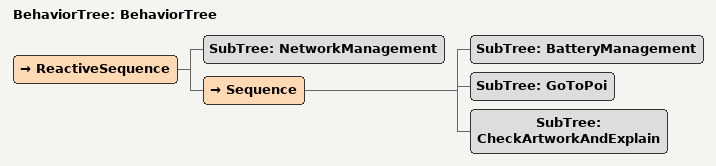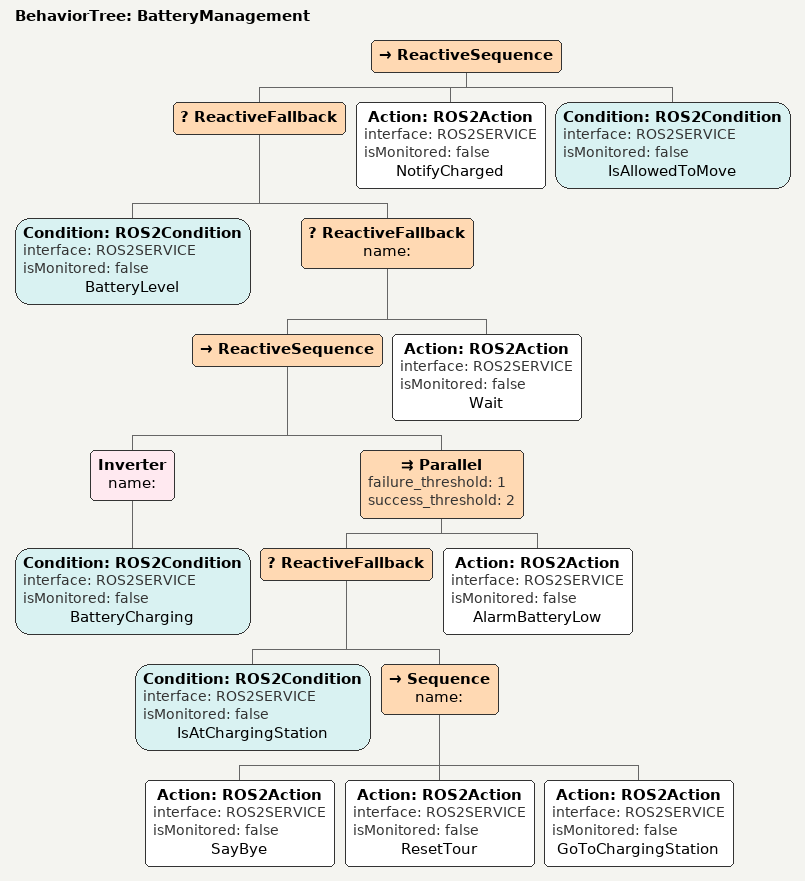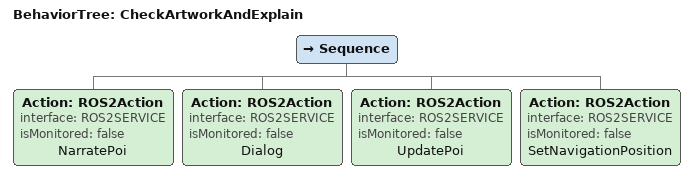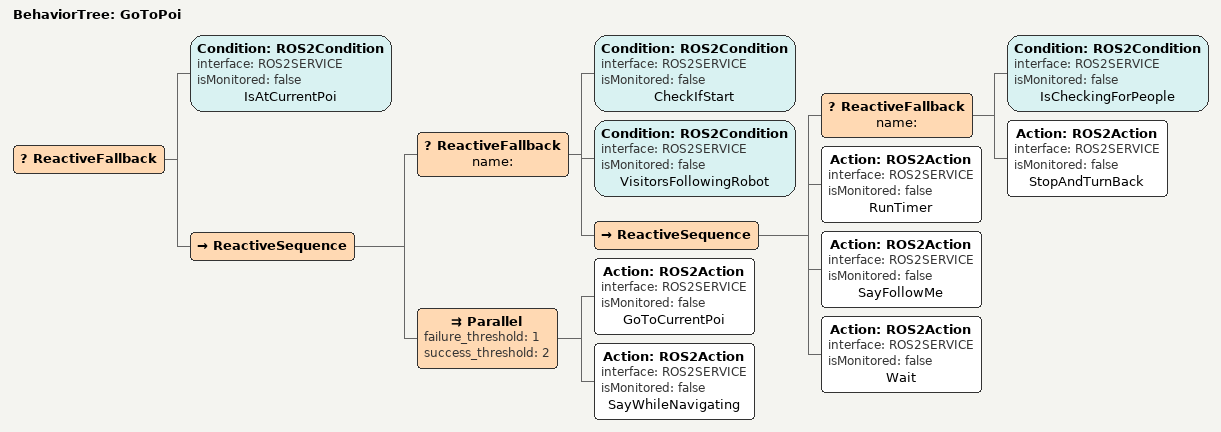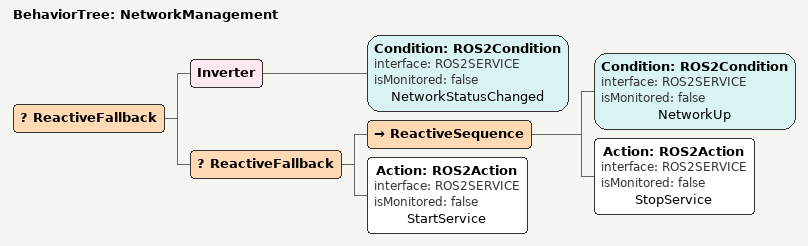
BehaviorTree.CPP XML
<?xml version="1.0"?>
<root main_tree_to_execute="BehaviorTree">
    <BehaviorTree ID="BehaviorTree">
        <ReactiveSequence>
            <SubTree ID="NetworkManagement"/>
            <Sequence>
                <SubTree ID="BatteryManagement"/>
                <SubTree ID="GoToPoi"/>
                <SubTree ID="CheckArtworkAndExplain"/>
            </Sequence>
        </ReactiveSequence>
    </BehaviorTree>
    <BehaviorTree ID="BatteryManagement">
        <ReactiveSequence>
            <ReactiveFallback>
                <Condition ID="ROS2Condition" interface="ROS2SERVICE" isMonitored="false" name="BatteryLevel"/>
                <ReactiveFallback name="">
                    <ReactiveSequence>
                        <Inverter name="">
                            <Condition ID="ROS2Condition" interface="ROS2SERVICE" isMonitored="false" name="BatteryCharging"/>
                        </Inverter>
                        <Parallel failure_threshold="1" success_threshold="2">
                            <ReactiveFallback>
                                <Condition ID="ROS2Condition" interface="ROS2SERVICE" isMonitored="false" name="IsAtChargingStation"/>
                                <Sequence name="">
                                    <Action ID="ROS2Action" interface="ROS2SERVICE" isMonitored="false" name="SayBye"/>
                                    <Action ID="ROS2Action" interface="ROS2SERVICE" isMonitored="false" name="ResetTour"/>
                                    <Action ID="ROS2Action" interface="ROS2SERVICE" isMonitored="false" name="GoToChargingStation"/>
                                </Sequence>
                            </ReactiveFallback>
                            <Action ID="ROS2Action" interface="ROS2SERVICE" isMonitored="false" name="AlarmBatteryLow"/>
                        </Parallel>
                    </ReactiveSequence>
                    <Action ID="ROS2Action" interface="ROS2SERVICE" isMonitored="false" name="Wait"/>
                </ReactiveFallback>
            </ReactiveFallback>
            <Action ID="ROS2Action" interface="ROS2SERVICE" isMonitored="false" name="NotifyCharged"/>
            <Condition ID="ROS2Condition" interface="ROS2SERVICE" isMonitored="false" name="IsAllowedToMove"/>
        </ReactiveSequence>
    </BehaviorTree>
    <BehaviorTree ID="CheckArtworkAndExplain">
        <Sequence>
            <Action ID="ROS2Action" interface="ROS2SERVICE" isMonitored="false" name="NarratePoi"/>
            <Action ID="ROS2Action" interface="ROS2SERVICE" isMonitored="false" name="Dialog"/>
            <Action ID="ROS2Action" interface="ROS2SERVICE" isMonitored="false" name="UpdatePoi"/>
            <Action ID="ROS2Action" interface="ROS2SERVICE" isMonitored="false" name="SetNavigationPosition"/>
        </Sequence>
    </BehaviorTree>
    <BehaviorTree ID="GoToPoi">
        <ReactiveFallback>
            <Condition ID="ROS2Condition" interface="ROS2SERVICE" isMonitored="false" name="IsAtCurrentPoi"/>
            <ReactiveSequence>
                <ReactiveFallback name="">
                    <Condition ID="ROS2Condition" interface="ROS2SERVICE" isMonitored="false" name="CheckIfStart"/>
                    <Condition ID="ROS2Condition" interface="ROS2SERVICE" isMonitored="false" name="VisitorsFollowingRobot"/>
                    <ReactiveSequence>
                        <ReactiveFallback name="">
                            <Condition ID="ROS2Condition" interface="ROS2SERVICE" isMonitored="false" name="IsCheckingForPeople"/>
                            <Action ID="ROS2Action" interface="ROS2SERVICE" isMonitored="false" name="StopAndTurnBack"/>
                        </ReactiveFallback>
                        <Action ID="ROS2Action" interface="ROS2SERVICE" isMonitored="false" name="RunTimer"/>
                        <Action ID="ROS2Action" interface="ROS2SERVICE" isMonitored="false" name="SayFollowMe"/>
                        <Action ID="ROS2Action" interface="ROS2SERVICE" isMonitored="false" name="Wait"/>
                    </ReactiveSequence>
                </ReactiveFallback>
                <Parallel failure_threshold="1" success_threshold="2">
                    <Action ID="ROS2Action" interface="ROS2SERVICE" isMonitored="false" name="GoToCurrentPoi"/>
                    <Action ID="ROS2Action" interface="ROS2SERVICE" isMonitored="false" name="SayWhileNavigating"/>
                </Parallel>
            </ReactiveSequence>
        </ReactiveFallback>
    </BehaviorTree>
    <BehaviorTree ID="NetworkManagement">
        <ReactiveFallback>
            <Inverter>
                <Condition ID="ROS2Condition" interface="ROS2SERVICE" isMonitored="false" name="NetworkStatusChanged"/>
            </Inverter>
            <ReactiveFallback>
                <ReactiveSequence>
                    <Condition ID="ROS2Condition" interface="ROS2SERVICE" isMonitored="false" name="NetworkUp"/>
                    <Action ID="ROS2Action" interface="ROS2SERVICE" isMonitored="false" name="StopService"/>
                </ReactiveSequence>
                <Action ID="ROS2Action" interface="ROS2SERVICE" isMonitored="false" name="StartService"/>
            </ReactiveFallback>
        </ReactiveFallback>
    </BehaviorTree>
</root>
